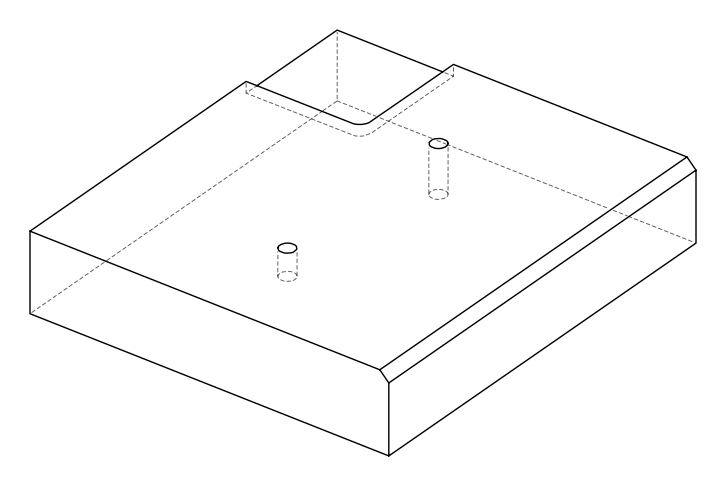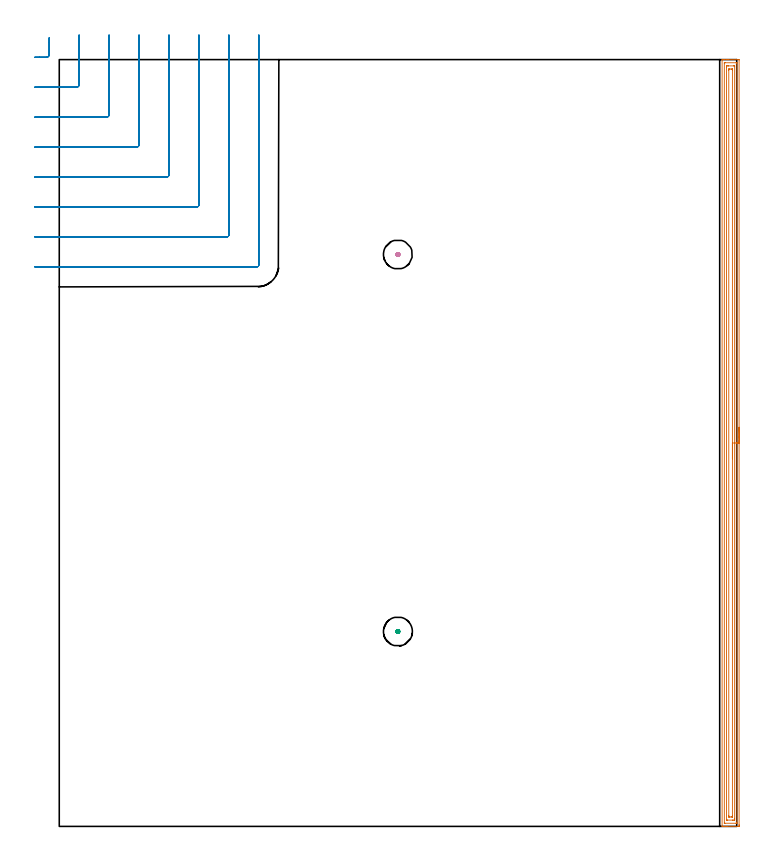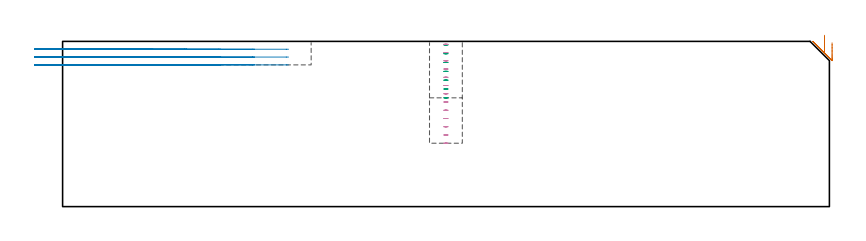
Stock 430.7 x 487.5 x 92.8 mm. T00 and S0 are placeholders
(PLAN: 4 operations, 2 tool changes, 24.9 min)
(1 AREA_MILL | FG_CHAMFER_SURFACE | UGT0205_001 | 15.85 min | 28426 mm3)
(2 MILL_CORNER_NOTCH_RECTANGULAR | CORNER_NOTCH_RECTANGULAR | UGT0201_109 | Follow Part, ap 6.35, ae 75% | 8.13 min | 265742 mm3)
(3 MILL_BLIND_HOLE_FROM_SOLID_MATERIAL | STEP1POCKET | NXT0201_012 | Spiral | 0.33 min | 8408 mm3)
(4 MILL_BLIND_HOLE_FROM_SOLID_MATERIAL_1 | STEP1POCKET_1 | NXT0201_012 | Spiral | 0.6 min | 15226 mm3)
(TOOL UGT0205_001 | Chamfer Mill 20 x 3 x 45 deg. | D20 FL50 Z2)
(TOOL UGT0201_109 | End Mill 25.4 mm | D25.4 FL25 Z2)
(TOOL NXT0201_012 | ENDMILL 16mm [2P460-1600-NA 1630] | D16 FL38 Z6)
(OP 1 AREA_MILL)
G17 G21 G94 G90
T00 M6
G54
G17 G0 G90 X432.2 Y253.75 S1061 M3
G43 Z102.8 H0
Z92.
G94 G1 Y253.712 Z91.128 F250.
Y253.598 Z90.264
Y253.409 Z89.412
Y253.147 Z88.58
Y252.813 Z87.774
Y252.41 Z87.
Y251.942 Z86.264
Y251.41 Z85.572
Y250.821 Z84.929
Y250.178 Z84.34
Y249.486 Z83.808
Y248.75 Z83.34
Y247.976 Z82.937
Y247.17 Z82.603
Y246.338 Z82.341
Y245.486 Z82.152
Y244.622 Z82.038
Y243.75 Z82.
Y0.991
X432.199 Y0.625 Z82.001
X432.195 Y0.102 Z82.003
X432.192 Y0.008 Z82.006
X431.676 Y0. Z82.521
X424.583 Z89.611
X423.163 Z91.033
X422.81 Z91.385
X422.104 Z92.095
X421.817 Z92.383
X421.432 Z92.759
X421.403 Y0.009 Z92.788
X421.4 Y0.178 Z92.8
Y487.322
X421.403 Y487.491 Z92.788
X421.432 Y487.5 Z92.759
X421.817 Z92.382
X422.104 Z92.096
X422.81 Z91.385
X424.05 Z90.147
X424.583 Z89.611
X425.203 Z88.992
X431.676 Z82.521
X431.945 Y487.498 Z82.252
X432.192 Y487.49 Z82.006
X432.199 Y487.242 Z81.999
X432.2 Y243.75 Z82.
X430.786 Z83.414
Y2.417
X430.785 Y2.19 Z83.415
X430.782 Y2.079 Z83.418
X430.779 Y2.027 Z83.421
X430.772 Y2.01 Z83.428
X430.721 Y2.008 Z83.479
X430.312 Y2.001 Z83.888
X423.219 Y2. Z90.981
X422.955 Y2.003 Z91.245
X422.841 Y2.007 Z91.359
X422.823 Y2.01 Z91.377
X422.82 Y2.027 Z91.38
X422.816 Y2.08 Z91.384
X422.815 Y2.189 Z91.385
X422.814 Y485.083 Z91.386
X422.815 Y485.31 Z91.385
X422.818 Y485.421 Z91.382
X422.821 Y485.473 Z91.379
X422.828 Y485.49 Z91.372
X422.879 Y485.492 Z91.321
X423.289 Y485.499 Z90.911
X430.381 Y485.5 Z83.819
X430.645 Y485.497 Z83.555
X430.759 Y485.493 Z83.441
X430.777 Y485.49 Z83.423
X430.78 Y485.473 Z83.42
X430.784 Y485.42 Z83.416
X430.785 Y485.311 Z83.415
X430.786 Y243.75 Z83.414
X429.372 Z84.828
X429.371 Y5.094 Z84.829
X429.37 Y4.737 Z84.83
X429.367 Y4.2 Z84.833
X429.365 Y4.03 Z84.835
X429.206 Y4.009 Z84.994
X429.017 Y4.005 Z85.183
X428.328 Y4. Z85.872
X428.13 Z86.07
X424.782 Z89.418
X424.583 Y4.001 Z89.617
X424.385 Y4.002 Z89.815
X424.253 Y4.007 Z89.947
X424.235 Y4.01 Z89.965
X424.233 Y4.015 Z89.967
X424.23 Y4.038 Z89.97
X424.229 Y4.081 Z89.971
Y4.2
Y482.406
X424.23 Y482.763 Z89.97
X424.233 Y483.3 Z89.967
X424.235 Y483.47 Z89.965
X424.394 Y483.491 Z89.806
X424.583 Y483.495 Z89.617
X425.272 Y483.5 Z88.928
X425.47 Z88.73
X428.818 Z85.382
X429.017 Z85.183
X429.215 Y483.498 Z84.985
X429.347 Y483.493 Z84.853
X429.366 Y483.49 Z84.834
X429.367 Y483.485 Z84.833
X429.37 Y483.462 Z84.83
X429.371 Y483.419 Z84.829
Y483.3
X429.372 Y243.75 Z84.828
X427.957 Z86.243
Y6.882
X427.954 Y6.165 Z86.246
X427.951 Y6.06 Z86.249
X427.947 Y6.01 Z86.253
X427.899 Y6.008 Z86.301
X427.681 Y6.004 Z86.519
X427.243 Y6. Z86.957
X426.357 Z87.843
X425.916 Y6.004 Z88.284
X425.702 Y6.008 Z88.498
X425.654 Y6.01 Z88.546
X425.65 Y6.044 Z88.55
X425.648 Y6.109 Z88.552
X425.643 Y6.707 Z88.557
Y6.882
Y480.618
X425.646 Y481.335 Z88.554
X425.649 Y481.44 Z88.551
X425.653 Y481.49 Z88.547
X425.701 Y481.492 Z88.499
X425.919 Y481.496 Z88.281
X426.357 Y481.5 Z87.843
X427.243 Z86.957
X427.684 Y481.496 Z86.516
X427.898 Y481.492 Z86.302
X427.946 Y481.49 Z86.254
X427.95 Y481.456 Z86.25
X427.952 Y481.391 Z86.248
X427.957 Y480.793 Z86.243
Y480.618
Y243.75
Y242.878 Z86.281
Y242.014 Z86.395
Y241.162 Z86.583
Y240.33 Z86.846
Y239.524 Z87.18
Y238.75 Z87.582
Y238.014 Z88.051
Y237.322 Z88.582
Y236.679 Z89.172
Y236.09 Z89.815
Y235.558 Z90.507
Y235.09 Z91.243
Y234.687 Z92.016
Y234.353 Z92.822
Y234.091 Z93.654
Y233.902 Z94.506
Y233.788 Z95.371
Y233.75 Z96.243
G0 Z102.8
M5
M2
(OP 2 MILL_CORNER_NOTCH_RECTANGULAR)
G17 G21 G94 G90
T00 M6
G54
G17 G0 G90 X-15.605 Y489.05 S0 M3
G43 Z102.8 H0
Z88.4
G94 G1 X-12.605 F250.
X-7.711 F500.
G3 X-6.45 Y490.311 R1.27
G1 Y498.44
Y501.44 F250.
G0 Z102.8
X-15.7 Y470.
Z88.4
G1 X-12.7
X11.339 F500.
G3 X12.6 Y471.261 R1.27
G1 Y500.2
Y503.2 F250.
G0 Z102.8
X-15.7 Y450.95
Z88.4
G1 X-12.7
X30.388 F500.
G3 X31.65 Y452.212 R1.27
G1 Y500.2
Y503.2 F250.
G0 Z102.8
X-15.7 Y431.9
Z88.4
G1 X-12.7
X49.438 F500.
G3 X50.7 Y433.162 R1.27
G1 Y500.2
Y503.2 F250.
G0 Z102.8
X-15.7 Y412.85
Z88.4
G1 X-12.7
X68.487 F500.
G3 X69.75 Y414.113 R1.27
G1 Y500.2
Y503.2 F250.
G0 Z102.8
X-15.7 Y393.8
Z88.4
G1 X-12.7
X87.537 F500.
G3 X88.8 Y395.063 R1.27
G1 Y500.2
Y503.2 F250.
G0 Z102.8
X-15.7 Y374.75
Z88.4
G1 X-12.7
X106.586 F500.
G3 X107.85 Y376.014 R1.27
G1 Y500.2
Y503.2 F250.
G0 Z102.8
X-15.7 Y355.7
Z88.4
G1 X-12.7
X125.636 F500.
G3 X126.9 Y356.964 R1.27
G1 Y500.2
Y503.2 F250.
G0 Z102.8
X-15.605 Y489.05
Z84.
G1 X-12.605
X-7.711 F500.
G3 X-6.45 Y490.311 R1.27
G1 Y498.44
Y501.44 F250.
G0 Z102.8
X-15.7 Y470.
Z84.
G1 X-12.7
X11.339 F500.
G3 X12.6 Y471.261 R1.27
G1 Y500.2
Y503.2 F250.
G0 Z102.8
X-15.7 Y450.95
Z84.
G1 X-12.7
X30.388 F500.
G3 X31.65 Y452.212 R1.27
G1 Y500.2
Y503.2 F250.
G0 Z102.8
X-15.7 Y431.9
Z84.
G1 X-12.7
X49.438 F500.
G3 X50.7 Y433.162 R1.27
G1 Y500.2
Y503.2 F250.
G0 Z102.8
X-15.7 Y412.85
Z84.
G1 X-12.7
X68.487 F500.
G3 X69.75 Y414.113 R1.27
G1 Y500.2
Y503.2 F250.
G0 Z102.8
X-15.7 Y393.8
Z84.
G1 X-12.7
X87.537 F500.
G3 X88.8 Y395.063 R1.27
G1 Y500.2
Y503.2 F250.
G0 Z102.8
X-15.7 Y374.75
Z84.
G1 X-12.7
X106.586 F500.
G3 X107.85 Y376.014 R1.27
G1 Y500.2
Y503.2 F250.
G0 Z102.8
X-15.7 Y355.7
Z84.
G1 X-12.7
X125.636 F500.
G3 X126.9 Y356.964 R1.27
G1 Y500.2
Y503.2 F250.
G0 Z102.8
X-15.605 Y489.05
Z79.6
G1 X-12.605
X-7.711 F500.
G3 X-6.45 Y490.311 R1.27
G1 Y498.44
Y501.44 F250.
G0 Z102.8
X-15.7 Y470.
Z79.6
G1 X-12.7
X11.339 F500.
G3 X12.6 Y471.261 R1.27
G1 Y500.2
Y503.2 F250.
G0 Z102.8
X-15.7 Y450.95
Z79.6
G1 X-12.7
X30.388 F500.
G3 X31.65 Y452.212 R1.27
G1 Y500.2
Y503.2 F250.
G0 Z102.8
X-15.7 Y431.9
Z79.6
G1 X-12.7
X49.438 F500.
G3 X50.7 Y433.162 R1.27
G1 Y500.2
Y503.2 F250.
G0 Z102.8
X-15.7 Y412.85
Z79.6
G1 X-12.7
X68.487 F500.
G3 X69.75 Y414.113 R1.27
G1 Y500.2
Y503.2 F250.
G0 Z102.8
X-15.7 Y393.8
Z79.6
G1 X-12.7
X87.537 F500.
G3 X88.8 Y395.063 R1.27
G1 Y500.2
Y503.2 F250.
G0 Z102.8
X-15.7 Y374.75
Z79.6
G1 X-12.7
X106.586 F500.
G3 X107.85 Y376.014 R1.27
G1 Y500.2
Y503.2 F250.
G0 Z102.8
X-15.7 Y355.7
Z79.6
G1 X-12.7
X125.636 F500.
G3 X126.9 Y356.964 R1.27
G1 Y500.2
Y503.2 F250.
G0 Z102.8
M5
M2
(OP 3 MILL_BLIND_HOLE_FROM_SOLID_MATERIAL)
G17 G21 G94 G90
T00 M6
G54
G17 G0 G90 X215.3 Y123.9 S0 M3
G43 Z102.8 H1
Z90.843
G94 G3 X215.9 Y124.5 R0.6 F250.
X215.3 Y125.1 R0.6
X214.1 Y123.9 R1.2
X215.3 Y125.1 R-1.2
X214.7 Y124.5 R0.6
X215.3 Y123.9 R0.6
G0 Z85.886
G3 X215.9 Y124.5 R0.6
X215.3 Y125.1 R0.6
X214.1 Y123.9 R1.2
X215.3 Y125.1 R-1.2
X214.7 Y124.5 R0.6
X215.3 Y123.9 R0.6
G0 Z80.929
G3 X215.9 Y124.5 R0.6
X215.3 Y125.1 R0.6
X214.1 Y123.9 R1.2
X215.3 Y125.1 R-1.2
X214.7 Y124.5 R0.6
X215.3 Y123.9 R0.6
G0 Z75.971
G3 X215.9 Y124.5 R0.6
X215.3 Y125.1 R0.6
X214.1 Y123.9 R1.2
X215.3 Y125.1 R-1.2
X214.7 Y124.5 R0.6
X215.3 Y123.9 R0.6
G0 Z71.014
G3 X215.9 Y124.5 R0.6
X215.3 Y125.1 R0.6
X214.1 Y123.9 R1.2
X215.3 Y125.1 R-1.2
X214.7 Y124.5 R0.6
X215.3 Y123.9 R0.6
G0 Z66.057
G3 X215.9 Y124.5 R0.6
X215.3 Y125.1 R0.6
X214.1 Y123.9 R1.2
X215.3 Y125.1 R-1.2
X214.7 Y124.5 R0.6
X215.3 Y123.9 R0.6
G0 Z61.1
G3 X215.9 Y124.5 R0.6
X215.3 Y125.1 R0.6
X214.1 Y123.9 R1.2
X215.3 Y125.1 R-1.2
X214.7 Y124.5 R0.6
X215.3 Y123.9 R0.6
G0 Z102.8
M5
M2
(OP 4 MILL_BLIND_HOLE_FROM_SOLID_MATERIAL_1)
G17 G21 G94 G90
T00 M6
G54
G17 G0 G90 X215.3 Y363.6 S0 M3
G43 Z102.8 H1
Z91.169
G94 G3 X215.9 Y364.2 R0.6 F250.
X215.3 Y364.8 R0.6
X214.1 Y363.6 R1.2
X215.3 Y364.8 R-1.2
X214.7 Y364.2 R0.6
X215.3 Y363.6 R0.6
G0 Z86.538
G3 X215.9 Y364.2 R0.6
X215.3 Y364.8 R0.6
X214.1 Y363.6 R1.2
X215.3 Y364.8 R-1.2
X214.7 Y364.2 R0.6
X215.3 Y363.6 R0.6
G0 Z81.908
G3 X215.9 Y364.2 R0.6
X215.3 Y364.8 R0.6
X214.1 Y363.6 R1.2
X215.3 Y364.8 R-1.2
X214.7 Y364.2 R0.6
X215.3 Y363.6 R0.6
G0 Z77.277
G3 X215.9 Y364.2 R0.6
X215.3 Y364.8 R0.6
X214.1 Y363.6 R1.2
X215.3 Y364.8 R-1.2
X214.7 Y364.2 R0.6
X215.3 Y363.6 R0.6
G0 Z72.646
G3 X215.9 Y364.2 R0.6
X215.3 Y364.8 R0.6
X214.1 Y363.6 R1.2
X215.3 Y364.8 R-1.2
X214.7 Y364.2 R0.6
X215.3 Y363.6 R0.6
G0 Z68.015
G3 X215.9 Y364.2 R0.6
X215.3 Y364.8 R0.6
X214.1 Y363.6 R1.2
X215.3 Y364.8 R-1.2
X214.7 Y364.2 R0.6
X215.3 Y363.6 R0.6
G0 Z63.385
G3 X215.9 Y364.2 R0.6
X215.3 Y364.8 R0.6
X214.1 Y363.6 R1.2
X215.3 Y364.8 R-1.2
X214.7 Y364.2 R0.6
X215.3 Y363.6 R0.6
G0 Z58.754
G3 X215.9 Y364.2 R0.6
X215.3 Y364.8 R0.6
X214.1 Y363.6 R1.2
X215.3 Y364.8 R-1.2
X214.7 Y364.2 R0.6
X215.3 Y363.6 R0.6
G0 Z54.123
G3 X215.9 Y364.2 R0.6
X215.3 Y364.8 R0.6
X214.1 Y363.6 R1.2
X215.3 Y364.8 R-1.2
X214.7 Y364.2 R0.6
X215.3 Y363.6 R0.6
G0 Z49.492
G3 X215.9 Y364.2 R0.6
X215.3 Y364.8 R0.6
X214.1 Y363.6 R1.2
X215.3 Y364.8 R-1.2
X214.7 Y364.2 R0.6
X215.3 Y363.6 R0.6
G0 Z44.862
G3 X215.9 Y364.2 R0.6
X215.3 Y364.8 R0.6
X214.1 Y363.6 R1.2
X215.3 Y364.8 R-1.2
X214.7 Y364.2 R0.6
X215.3 Y363.6 R0.6
G0 Z40.231
G3 X215.9 Y364.2 R0.6
X215.3 Y364.8 R0.6
X214.1 Y363.6 R1.2
X215.3 Y364.8 R-1.2
X214.7 Y364.2 R0.6
X215.3 Y363.6 R0.6
G0 Z35.6
G3 X215.9 Y364.2 R0.6
X215.3 Y364.8 R0.6
X214.1 Y363.6 R1.2
X215.3 Y364.8 R-1.2
X214.7 Y364.2 R0.6
X215.3 Y363.6 R0.6
G0 Z102.8
M5
M2
